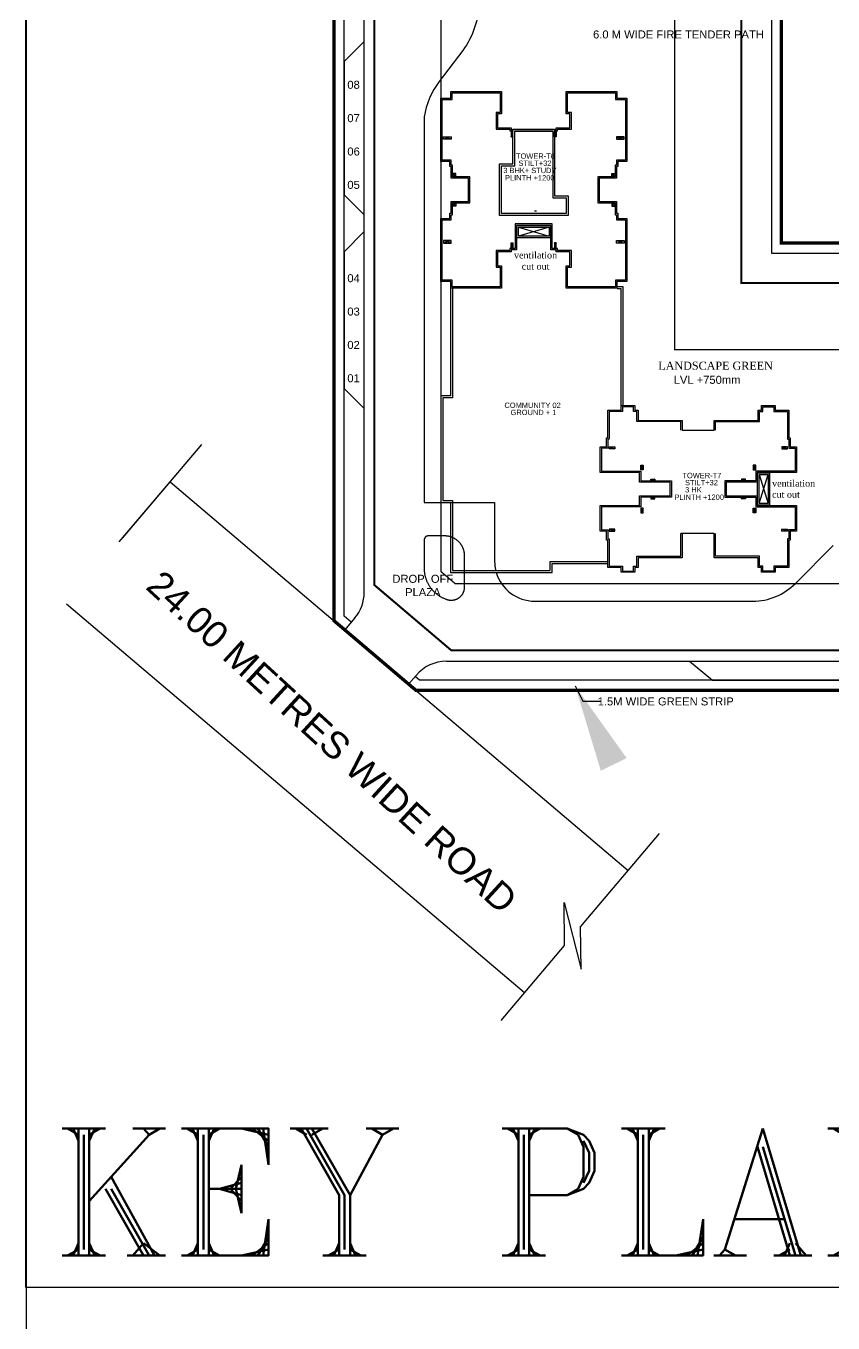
# Model space of a CAD drawing. Header units: millimetres. Extents: x 2061841 to 105821645, y -77612 to 48520811.
# Drawn here: x 105364670 to 105367439, y 48470598 to 48475048 of the extents above; entities that cross this region are included whole.
import ezdxf

# ---------------------------------------------------------------- set-up
doc = ezdxf.new("R2010")
doc.units = ezdxf.units.MM
doc.header["$LTSCALE"] = 10
doc.header["$MEASUREMENT"] = 0
for name, pattern in [('CENTER', [2, 1.25, -0.25, 0.25, -0.25]), ('DASHDOT', [1, 0.5, -0.25, 0, -0.25]), ('DASHED', [0.75, 0.5, -0.25]), ('HIDDEN', [0.375, 0.25, -0.125])]:
    doc.linetypes.add(name, pattern=pattern)
for name, color, linetype in [('AC-GRND', 1, 'Continuous'), ('AC-ROAD', 4, 'Continuous'), ('BORDER', 5, 'Continuous'), ('S-OPENING', 6, 'Continuous'), ('SHEET-TEXT', 7, 'Continuous')]:
    doc.layers.add(name, color=color, linetype=linetype)
doc.layers.add('TEXT 3', color=1, linetype='Continuous', lineweight=18)
doc.styles.add('ARIAL', font='arial.ttf')
doc.styles.add('Century', font='swiss.ttf')
doc.styles.add('DIM', font='arial.ttf')
doc.styles.add('RT', font='romant.shx', dxfattribs={"height": 250})
doc.styles.add('Times', font='times.ttf')
doc.dimstyles.new('Dim-0300', dxfattribs={"dimscale": 300, "dimtxt": 1.5, "dimasz": 1, "dimexe": 0.75, "dimexo": 0.5, "dimgap": 0.75, "dimtad": 1, "dimdec": 0, "dimzin": 1, "dimdsep": 46, "dimtxsty": 'DIM', "dimblk": 'ARCHTICK', "dimcen": 2, "dimdle": 0.75, "dimclrd": 54, "dimclre": 54, "dimclrt": 256, "dimazin": 2, "dimtfac": 1, "dimtdec": 0, "dimtix": 1, "dimtmove": 0, "dimatfit": 3, "dimfxl": 1, "dimlwd": -1, "dimlwe": -1, "dimarcsym": 0})

# ---------------------------------------------------------------- blocks, each defined once
blk = doc.blocks.new('_ArchTick')
at = {"color": 0, "linetype": 'ByBlock', "const_width": 0.15}
blk.add_lwpolyline([(-0.5, -0.5), (0.5, 0.5)], dxfattribs=at)
blk = doc.blocks.new('A$C82ecaa04')
at = {"layer": 'AC-GRND', "color": 2, "linetype": 'HIDDEN', "ltscale": 5}
blk.add_lwpolyline([(91225, -175041), (91225, -240684), (225330, -240684), (225330, -242360), (292382, -242360), (292382, -247425), (299453, -247388), (299453, -294059), (225330, -294059), (225330, -295735), (47713, -295734), (36173, -285933), (36173, -51647)], dxfattribs=at)
blk = doc.blocks.new('TOWER-A TYPICAL FLOOR FRAMING PLAN N')
at = {"layer": 'AC-ROAD'}
for p, q in [((102603126, 48572161.5, 101.1), (102603126, 48571793, 101.1)), ((102603132.9, 48572161.5, 101.1), (102603132.9, 48571786.1, 101.1)), ((102603092.5, 48571793, 101.1), (102603092.5, 48571427.3, 101.1)), ((102603126, 48571793, 101.1), (102603092.5, 48571793, 101.1)), ((102603132.9, 48571786.1, 101.1), (102603099.4, 48571786.1, 101.1)), ((102603099.4, 48571786.1, 101.1), (102603099.4, 48571434.2, 101.1)), ((102603092.5, 48571427.3, 101.1), (102603126, 48571427.3, 101.1)), ((102603099.4, 48571434.2, 101.1), (102603132.9, 48571434.2, 101.1)), ((102603126, 48571427.3, 101.1), (102603126, 48571187.8, 101.1)), ((102603132.9, 48571434.2, 101.1), (102603132.9, 48571194.7, 101.1)), ((102603467.4, 48571194.7, 101.1), (102603467.4, 48571225.6, 101.1)), ((102603467.4, 48571225.6, 101.1), (102603664.4, 48571225.6, 101.1)), ((102603126, 48571187.8, 101.1), (102603474.2, 48571187.8, 101.1)), ((102603132.9, 48571194.7, 101.1), (102603467.4, 48571194.7, 101.1)), ((102603474.2, 48571187.8, 101.1), (102603474.2, 48571218.7, 101.1)), ((102603474.2, 48571218.7, 101.1), (102603664.4, 48571218.7, 101.1))]:
    blk.add_line(p, q, dxfattribs=at)
at = {"layer": 'AC-ROAD', "elevation": 101.1}
for points in [[(102603697.4, 48572168.3), (102603717.4, 48572168.3), (102603717.4, 48571760.8)], [(102603697.4, 48572161.5), (102603710.6, 48572161.5), (102603710.6, 48571760.8)]]:
    blk.add_lwpolyline(points, dxfattribs=at)
at = {"layer": 'BORDER', "color": 5}
blk.add_line((102601669.9, 48579100.4, 101.1), (102601669.9, 48519700.5, 101.1), dxfattribs=at)
at = {"layer": 'BORDER', "color": 5, "elevation": 101.1}
blk.add_lwpolyline([(102601669.4, 48577833.4), (102613169.4, 48577833.4), (102613169.4, 48568734.9), (102601669.4, 48568734.9)], close=True, dxfattribs=at)
at = {"layer": 'SHEET-TEXT', "color": 8}
for p, q in [((102602829.7, 48571119.6, 101.1), (102602829.7, 48576238.4, 101.1)), ((102602829.7, 48573008.8, 101.1), (102602761, 48572940.2, 101.1)), ((102602761, 48572940.2, 101.1), (102602761, 48572482.5, 101.1)), ((102602829.7, 48572413.9, 101.1), (102602761, 48572482.5, 101.1)), ((102602829.7, 48572356.7, 101.1), (102602761, 48572288, 101.1)), ((102602761, 48572288, 101.1), (102602761, 48571819, 101.1)), ((102603035.6, 48572283.8, 101.1), (102603035.6, 48571427.3, 101.1)), ((102602829.7, 48571750.3, 101.1), (102602761, 48571819, 101.1)), ((102603035.6, 48571427.3, 101.1), (102603126, 48571427.3, 101.1)), ((102604438.3, 48571280.3, 101.1), (102604309, 48571149.9, 101.1)), ((102603414.6, 48571089, 101.1), (102604162.7, 48571089, 101.1)), ((102602797, 48571030.7, 101.1), (102602763, 48570990.6, 101.1)), ((102602763, 48570990.6, 101.1), (102602982.2, 48570804.5, 101.1)), ((102603112.3, 48570883, 101.1), (102603946.3, 48570883, 101.1)), ((102603946.3, 48570883, 101.1), (102604024.5, 48570817.8, 101.1)), ((102603946.3, 48570883, 101.1), (102607214.8, 48570883, 101.1)), ((102603007.7, 48570834.6, 101.1), (102602982.2, 48570804.5, 101.1)), ((102604024.5, 48570817.8, 101.1), (102604482.2, 48570817.8, 101.1))]:
    blk.add_line(p, q, dxfattribs=at)
at = {"layer": 'SHEET-TEXT', "ltscale": 0.5}
for p, q in [((102603131.7, 48572809.6, 101.1), (102603131.7, 48572833.1, 101.1)), ((102603131.7, 48572833.1, 101.1), (102603296.7, 48572833.1, 101.1)), ((102603296.7, 48572833.1, 101.1), (102603296.7, 48572765, 101.1)), ((102603526.7, 48572765, 101.1), (102603526.7, 48572833.1, 101.1)), ((102603526.7, 48572833.1, 101.1), (102603691.7, 48572833.1, 101.1)), ((102603691.7, 48572833.1, 101.1), (102603691.7, 48572809.6, 101.1)), ((102603097.4, 48572602.4, 101.1), (102603097.4, 48572809.6, 101.1)), ((102603097.4, 48572809.6, 101.1), (102603131.7, 48572809.6, 101.1)), ((102603691.7, 48572809.6, 101.1), (102603726, 48572809.6, 101.1)), ((102603726, 48572809.6, 101.1), (102603726, 48572602.4, 101.1)), ((102603296.7, 48572765, 101.1), (102603283, 48572765, 101.1)), ((102603283, 48572765, 101.1), (102603283, 48572708.2, 101.1)), ((102603540.4, 48572765, 101.1), (102603526.7, 48572765, 101.1)), ((102603540.4, 48572708.2, 101.1), (102603540.4, 48572765, 101.1)), ((102603283, 48572708.2, 101.1), (102603329.9, 48572708.2, 101.1)), ((102603329.9, 48572708.2, 101.1), (102603329.9, 48572702.4, 101.1)), ((102603329.9, 48572702.4, 101.1), (102603340.2, 48572702.4, 101.1)), ((102603483.2, 48572702.4, 101.1), (102603493.5, 48572702.4, 101.1)), ((102603493.5, 48572702.4, 101.1), (102603493.5, 48572708.2, 101.1)), ((102603493.5, 48572708.2, 101.1), (102603540.4, 48572708.2, 101.1)), ((102603128.3, 48572602.4, 101.1), (102603097.4, 48572602.4, 101.1)), ((102603128.3, 48572585.3, 101.1), (102603128.3, 48572602.4, 101.1)), ((102603132.9, 48572585.3, 101.1), (102603128.3, 48572585.3, 101.1)), ((102603132.9, 48572544.6, 101.1), (102603132.9, 48572585.3, 101.1)), ((102603695.1, 48572585.3, 101.1), (102603690.5, 48572585.3, 101.1)), ((102603690.5, 48572585.3, 101.1), (102603690.5, 48572544.6, 101.1)), ((102603726, 48572602.4, 101.1), (102603695.1, 48572602.4, 101.1)), ((102603695.1, 48572602.4, 101.1), (102603695.1, 48572585.3, 101.1)), ((102603192.6, 48572544.6, 101.1), (102603132.9, 48572544.6, 101.1)), ((102603192.6, 48572500.1, 101.1), (102603192.6, 48572544.6, 101.1)), ((102603690.5, 48572544.6, 101.1), (102603630.8, 48572544.6, 101.1)), ((102603630.8, 48572544.6, 101.1), (102603630.8, 48572500.1, 101.1)), ((102603192.6, 48572455.6, 101.1), (102603192.6, 48572500.1, 101.1)), ((102603630.8, 48572500.1, 101.1), (102603630.8, 48572455.6, 101.1)), ((102603132.9, 48572415, 101.1), (102603132.9, 48572455.6, 101.1)), ((102603132.9, 48572455.6, 101.1), (102603192.6, 48572455.6, 101.1)), ((102603630.8, 48572455.6, 101.1), (102603690.5, 48572455.6, 101.1)), ((102603690.5, 48572455.6, 101.1), (102603690.5, 48572415, 101.1)), ((102603097.4, 48572190.6, 101.1), (102603097.4, 48572397.8, 101.1)), ((102603097.4, 48572397.8, 101.1), (102603128.3, 48572397.8, 101.1)), ((102603128.3, 48572397.8, 101.1), (102603128.3, 48572415, 101.1)), ((102603128.3, 48572415, 101.1), (102603132.9, 48572415, 101.1)), ((102603475.2, 48572383, 101.1), (102603348.2, 48572383, 101.1)), ((102603348.2, 48572383, 101.1), (102603348.2, 48572298.4, 101.1)), ((102603475.2, 48572298.4, 101.1), (102603475.2, 48572383, 101.1)), ((102603690.5, 48572415, 101.1), (102603695.1, 48572415, 101.1)), ((102603695.1, 48572415, 101.1), (102603695.1, 48572397.8, 101.1)), ((102603695.1, 48572397.8, 101.1), (102603726, 48572397.8, 101.1)), ((102603726, 48572397.8, 101.1), (102603726, 48572190.6, 101.1)), ((102603329.9, 48572292, 101.1), (102603283, 48572292, 101.1)), ((102603283, 48572292, 101.1), (102603283, 48572235.3, 101.1)), ((102603348.2, 48572298.4, 101.1), (102603329.9, 48572298.4, 101.1)), ((102603329.9, 48572298.4, 101.1), (102603329.9, 48572292, 101.1)), ((102603493.5, 48572298.4, 101.1), (102603475.2, 48572298.4, 101.1)), ((102603493.5, 48572292, 101.1), (102603493.5, 48572298.4, 101.1)), ((102603540.4, 48572292, 101.1), (102603493.5, 48572292, 101.1)), ((102603540.4, 48572235.3, 101.1), (102603540.4, 48572292, 101.1)), ((102603283, 48572235.3, 101.1), (102603296.7, 48572235.3, 101.1)), ((102603296.7, 48572235.3, 101.1), (102603296.7, 48572167.2, 101.1)), ((102603526.7, 48572167.2, 101.1), (102603526.7, 48572235.3, 101.1)), ((102603526.7, 48572235.3, 101.1), (102603540.4, 48572235.3, 101.1)), ((102603131.7, 48572190.6, 101.1), (102603097.4, 48572190.6, 101.1)), ((102603131.7, 48572167.2, 101.1), (102603131.7, 48572190.6, 101.1)), ((102603296.7, 48572167.2, 101.1), (102603131.7, 48572167.2, 101.1)), ((102603691.7, 48572167.2, 101.1), (102603526.7, 48572167.2, 101.1)), ((102603726, 48572190.6, 101.1), (102603691.7, 48572190.6, 101.1)), ((102603691.7, 48572190.6, 101.1), (102603691.7, 48572167.2, 101.1))]:
    blk.add_line(p, q, dxfattribs=at)
at = {"layer": 'SHEET-TEXT', "ltscale": 3500}
for p, q in [((102603334.5, 48572699, 101.1), (102603340.2, 48572682.4, 101.1)), ((102603334.5, 48572682.4, 101.1), (102603340.2, 48572699, 101.1)), ((102603488.9, 48572699, 101.1), (102603483.2, 48572682.4, 101.1)), ((102603488.9, 48572682.4, 101.1), (102603483.2, 48572699, 101.1)), ((102603128.3, 48572673.5, 101.1), (102603102, 48572682.6, 101.1)), ((102603128.3, 48572682.6, 101.1), (102603102, 48572673.5, 101.1)), ((102603695.1, 48572673.5, 101.1), (102603721.4, 48572682.6, 101.1)), ((102603695.1, 48572682.6, 101.1), (102603721.4, 48572673.5, 101.1)), ((102603132.9, 48572544.6, 101.1), (102603144, 48572556.1, 101.1)), ((102603132.9, 48572556.1, 101.1), (102603144, 48572544.6, 101.1)), ((102603689.4, 48572545.8, 101.1), (102603679.4, 48572556.1, 101.1)), ((102603689.4, 48572556.1, 101.1), (102603679.4, 48572545.8, 101.1)), ((102603132.9, 48572455.6, 101.1), (102603144, 48572444.2, 101.1)), ((102603132.9, 48572444.2, 101.1), (102603144, 48572455.6, 101.1)), ((102603690.5, 48572455.6, 101.1), (102603679.4, 48572444.2, 101.1)), ((102603690.5, 48572444.2, 101.1), (102603679.4, 48572455.6, 101.1)), ((102603128.3, 48572326.8, 101.1), (102603102, 48572317.6, 101.1)), ((102603128.3, 48572317.6, 101.1), (102603102, 48572326.8, 101.1)), ((102603334.5, 48572301.3, 101.1), (102603340.2, 48572318.4, 101.1)), ((102603334.5, 48572318.4, 101.1), (102603340.2, 48572301.3, 101.1)), ((102603488.9, 48572301.9, 101.1), (102603483.2, 48572318.4, 101.1)), ((102603488.9, 48572318.4, 101.1), (102603483.2, 48572301.9, 101.1)), ((102603695.1, 48572326.8, 101.1), (102603721.4, 48572317.6, 101.1)), ((102603695.1, 48572317.6, 101.1), (102603721.4, 48572326.8, 101.1))]:
    blk.add_line(p, q, dxfattribs=at)
at = {"layer": 'SHEET-TEXT'}
for p, q in [((102603421, 48572427.2, 101.1), (102603413.8, 48572427.2, 101.1)), ((102603359.2, 48572372, 101.1), (102603464.2, 48572341, 101.1)), ((102603464.2, 48572372, 101.1), (102603359.2, 48572341, 101.1)), ((102602000.5, 48571305.4, 101.1), (102602272.3, 48571626.4, 101.1)), ((102601989.3, 48571292.2, 101.1), (102602261.1, 48571613.2, 101.1)), ((102604184.4, 48571423.6, 101.1), (102604215.4, 48571523.8, 101.1)), ((102604184.4, 48571523.8, 101.1), (102604215.4, 48571423.6, 101.1)), ((102603571.4, 48569971.4, 101.1), (102603843.3, 48570292.3, 101.1)), ((102603299.6, 48569650.4, 101.1), (102603517.2, 48569907.3, 101.1))]:
    blk.add_line(p, q, dxfattribs=at)
at = {"layer": 'SHEET-TEXT', "ltscale": 50}
for p, q in [((102603670.2, 48571618.5, 101.1), (102603689.3, 48571611.6, 101.1)), ((102603689.3, 48571618.5, 101.1), (102603670.2, 48571611.6, 101.1)), ((102604281.6, 48571618.5, 101.1), (102604262.5, 48571611.6, 101.1)), ((102604262.5, 48571618.5, 101.1), (102604281.6, 48571611.6, 101.1)), ((102603787.4, 48571539.5, 101.1), (102603778.3, 48571556.1, 101.1)), ((102603778.3, 48571539.5, 101.1), (102603787.4, 48571556.1, 101.1)), ((102604164.3, 48571539.5, 101.1), (102604173.5, 48571556.1, 101.1)), ((102604173.5, 48571539.5, 101.1), (102604164.3, 48571556.1, 101.1)), ((102603813.4, 48571508, 101.1), (102603827.1, 48571503.4, 101.1)), ((102603827.1, 48571508, 101.1), (102603813.4, 48571503.4, 101.1)), ((102604138.3, 48571508, 101.1), (102604124.6, 48571503.4, 101.1)), ((102604124.6, 48571508, 101.1), (102604138.3, 48571503.4, 101.1)), ((102603787.4, 48571408.2, 101.1), (102603778.3, 48571391.6, 101.1)), ((102603778.3, 48571408.2, 101.1), (102603787.4, 48571391.6, 101.1)), ((102603813.4, 48571439.8, 101.1), (102603827.1, 48571444.4, 101.1)), ((102603827.1, 48571439.8, 101.1), (102603813.4, 48571444.4, 101.1)), ((102604138.3, 48571439.8, 101.1), (102604124.6, 48571444.4, 101.1)), ((102604124.6, 48571439.8, 101.1), (102604138.3, 48571444.4, 101.1)), ((102604164.3, 48571408.2, 101.1), (102604173.5, 48571391.6, 101.1)), ((102604173.5, 48571408.2, 101.1), (102604164.3, 48571391.6, 101.1)), ((102603670.2, 48571329.3, 101.1), (102603689.3, 48571336.1, 101.1)), ((102603689.3, 48571329.3, 101.1), (102603670.2, 48571336.1, 101.1)), ((102604281.6, 48571329.3, 101.1), (102604262.5, 48571336.1, 101.1)), ((102604262.5, 48571329.3, 101.1), (102604281.6, 48571336.1, 101.1))]:
    blk.add_line(p, q, dxfattribs=at)
at = {"layer": 'SHEET-TEXT', "ltscale": 51}
blk.add_line((102602164.5, 48571499, 101.1), (102603735.3, 48570164.8, 101.1), dxfattribs=at)
at = {"layer": 'SHEET-TEXT', "color": 8, "linetype": 'DASHED', "ltscale": 50}
for p, q in [((102603126, 48571427.3, 101.1), (102603277.3, 48571427.3, 101.1)), ((102603277.3, 48571427.3, 101.1), (102603277.3, 48571226.3, 101.1))]:
    blk.add_line(p, q, dxfattribs=at)
at = {"layer": 'SHEET-TEXT', "linetype": 'CENTER', "ltscale": 3, "const_width": 11.4, "elevation": 101.1}
blk.add_lwpolyline([(102604261, 48573545.2), (102604261, 48572317.8), (102607329.7, 48572317.8), (102607329.7, 48572279.4), (102608864, 48572279.4), (102608864, 48572164.4), (102609338.5, 48572164.4), (102609546.8, 48571980), (102609017.2, 48570821.8), (102607329.7, 48570821.8), (102607329.7, 48570783.5), (102603006.9, 48570783.5), (102602726.7, 48571021.5), (102602726.7, 48576307)], dxfattribs=at)
at = {"layer": 'SHEET-TEXT', "color": 8, "elevation": 101.1}
blk.add_lwpolyline([(102602785.3, 48571016.8), (102602761, 48571037.4), (102602761, 48576341.3), (102602070.6, 48576341.3), (102602070.6, 48577653.6), (102602787.4, 48577653.6), (102603344.5, 48577164.5), (102603344.5, 48576272.7), (102604360.4, 48576272.7), (102605492.5, 48575278.8), (102605492.5, 48573579.6), (102604226.7, 48573579.6), (102604226.7, 48572283.4), (102607295.3, 48572283.4), (102607295.3, 48572245.1), (102608829.7, 48572245.1), (102608829.7, 48572130), (102609325.5, 48572130), (102609505, 48571971.2), (102608995.2, 48570856.2), (102607295.3, 48570856.2), (102607295.3, 48570817.8), (102603019.6, 48570817.8), (102603004.4, 48570830.7)], dxfattribs=at)
at = {"layer": 'SHEET-TEXT', "color": 8, "linetype": 'DASHDOT', "ltscale": 5, "const_width": 6.86, "elevation": 101.1}
blk.add_lwpolyline([(102608726.7, 48572142.1), (102607192.4, 48572142.1), (102607192.4, 48572180.5), (102604123.7, 48572180.5), (102604123.7, 48573682.6), (102605389.5, 48573682.6), (102605389.5, 48575171.3), (102604252.2, 48576169.7), (102603241.5, 48576169.7), (102603241.5, 48577057), (102602679.2, 48577550.6), (102602173.6, 48577550.6), (102602173.6, 48576444.3), (102602864, 48576444.3), (102602864, 48571145.1), (102603128.1, 48570920.8), (102607192.4, 48570920.8), (102607192.4, 48570959.2), (102608928.8, 48570959.2), (102609379.7, 48571944.6), (102609286.4, 48572027.1), (102608726.7, 48572027.1)], close=True, dxfattribs=at)
at = {"layer": 'SHEET-TEXT', "color": 8, "linetype": 'HIDDEN', "ltscale": 10, "const_width": 4.58, "elevation": 101.1}
blk.add_lwpolyline([(102605160.7, 48575128.6), (102605160.7, 48573911.4), (102603894.9, 48573911.4), (102603894.9, 48571951.6), (102606963.5, 48571951.6), (102606963.5, 48571913.3), (102608497.9, 48571913.3), (102608497.9, 48571798.2), (102609061.1, 48571798.2), (102608782.1, 48571188), (102606963.6, 48571188), (102606963.6, 48571149.6), (102603141.4, 48571149.6), (102603092.8, 48571190.9), (102603092.8, 48575940.9), (102604235.4, 48575940.9)], close=True, dxfattribs=at)
at = {"layer": 'SHEET-TEXT', "color": 8, "elevation": 101.1}
blk.add_lwpolyline([(102603222.9, 48573969.8), (102603222.9, 48573143.8, -0.162801), (102603167.6, 48572978.6), (102603087.5, 48572872.2, 0.122418), (102603035.6, 48572750.2), (102603035.6, 48572283.8)], format="xyb", dxfattribs=at)
at = {"layer": 'SHEET-TEXT', "ltscale": 0.5, "elevation": 101.1}
for points in [[(102603470.6, 48572293.8), (102603470.6, 48572378.4), (102603352.8, 48572378.4), (102603352.8, 48572293.8), (102603334.5, 48572293.8), (102603334.5, 48572287.4), (102603287.6, 48572287.4), (102603287.6, 48572239.8), (102603301.3, 48572239.8), (102603301.3, 48572162.6), (102603127.2, 48572162.6), (102603127.2, 48572186.1), (102603092.8, 48572186.1), (102603092.8, 48572402.4), (102603123.7, 48572402.4), (102603123.7, 48572419.6), (102603128.3, 48572419.6), (102603128.3, 48572460.2), (102603188, 48572460.2), (102603188, 48572500.1), (102603188, 48572540.1), (102603128.3, 48572540.1), (102603128.3, 48572580.7), (102603123.7, 48572580.7), (102603123.7, 48572597.8), (102603092.8, 48572597.8), (102603092.8, 48572814.2), (102603127.2, 48572814.2), (102603127.2, 48572837.6), (102603301.3, 48572837.6), (102603301.3, 48572760.4), (102603287.6, 48572760.4), (102603287.6, 48572712.8), (102603334.5, 48572712.8), (102603334.5, 48572707), (102603340.2, 48572707)], [(102603483.2, 48572707), (102603488.9, 48572707), (102603488.9, 48572712.8), (102603535.8, 48572712.8), (102603535.8, 48572760.4), (102603522.1, 48572760.4), (102603522.1, 48572837.6), (102603696.3, 48572837.6), (102603696.3, 48572814.2), (102603730.6, 48572814.2), (102603730.6, 48572597.8), (102603699.7, 48572597.8), (102603699.7, 48572580.7), (102603695.1, 48572580.7), (102603695.1, 48572540.1), (102603635.4, 48572540.1), (102603635.4, 48572500.1), (102603635.4, 48572460.2), (102603695.1, 48572460.2), (102603695.1, 48572419.6), (102603699.7, 48572419.6), (102603699.7, 48572402.4), (102603730.6, 48572402.4), (102603730.6, 48572186.1), (102603696.3, 48572186.1), (102603696.3, 48572162.6), (102603522.1, 48572162.6), (102603522.1, 48572239.8), (102603535.8, 48572239.8), (102603535.8, 48572287.4), (102603488.9, 48572287.4), (102603488.9, 48572293.8), (102603470.6, 48572293.8)], [(102603921, 48571321.7), (102603921, 48571238.3), (102603770, 48571238.3), (102603770, 48571204), (102603758.6, 48571204), (102603758.6, 48571188), (102603711.7, 48571188), (102603711.7, 48571204), (102603665.6, 48571204), (102603665.6, 48571298.4), (102603661, 48571298.4), (102603661, 48571329.4), (102603639.3, 48571329.4), (102603639.3, 48571417.4), (102603773.7, 48571417.4), (102603773.7, 48571450.1), (102603879.8, 48571450.1), (102603879.8, 48571473.9), (102603879.8, 48571497.7), (102603773.7, 48571497.7), (102603773.7, 48571530.4), (102603639.3, 48571530.4), (102603639.3, 48571618.4), (102603661, 48571618.4), (102603661, 48571649.4), (102603665.6, 48571649.4), (102603665.6, 48571743.8), (102603711.7, 48571743.8), (102603711.7, 48571759.8), (102603758.6, 48571759.8), (102603758.6, 48571743.8), (102603770, 48571743.8), (102603770, 48571709.4), (102603921, 48571709.4), (102603921, 48571675.2), (102604030.8, 48571675.2), (102604030.8, 48571709.4), (102604181.7, 48571709.4), (102604181.7, 48571743.8), (102604193.1, 48571743.8), (102604193.1, 48571759.8), (102604240, 48571759.8), (102604240, 48571743.8), (102604286.2, 48571743.8), (102604286.2, 48571649.4), (102604290.7, 48571649.4), (102604290.7, 48571618.4), (102604312.5, 48571618.4), (102604312.5, 48571530.4), (102604178, 48571530.4), (102604178, 48571497.7), (102604072, 48571497.7), (102604072, 48571473.9), (102604072, 48571450.1), (102604178, 48571450.1), (102604178, 48571417.4), (102604312.5, 48571417.4), (102604312.5, 48571329.4), (102604290.7, 48571329.4), (102604290.7, 48571298.4), (102604286.2, 48571298.4), (102604286.2, 48571204), (102604240, 48571204), (102604240, 48571188), (102604193.1, 48571188), (102604193.1, 48571204), (102604181.7, 48571204), (102604181.7, 48571238.3), (102604030.8, 48571238.3), (102604030.8, 48571321.7), (102603916.4, 48571321.7)], [(102603916.4, 48571675.2), (102603916.4, 48571704.9), (102603765.5, 48571704.9), (102603765.5, 48571739.2), (102603754, 48571739.2), (102603754, 48571755.2), (102603716.3, 48571755.2), (102603716.3, 48571739.2), (102603670.2, 48571739.2), (102603670.2, 48571644.8), (102603665.6, 48571644.8), (102603665.6, 48571613.8), (102603643.8, 48571613.8), (102603643.8, 48571535), (102603778.3, 48571535), (102603778.3, 48571502.2), (102603884.3, 48571502.2), (102603884.3, 48571473.9), (102603884.3, 48571445.5), (102603778.3, 48571445.5), (102603778.3, 48571412.8), (102603643.8, 48571412.8), (102603643.8, 48571333.9), (102603665.6, 48571333.9), (102603665.6, 48571302.9), (102603670.2, 48571302.9), (102603670.2, 48571208.6), (102603716.3, 48571208.6), (102603716.3, 48571192.5), (102603754, 48571192.5), (102603754, 48571208.6), (102603765.5, 48571208.6), (102603765.5, 48571242.9), (102603916.4, 48571242.9), (102603916.4, 48571321.7)], [(102604035.4, 48571675.2), (102604035.4, 48571704.9), (102604186.3, 48571704.9), (102604186.3, 48571739.2), (102604197.7, 48571739.2), (102604197.7, 48571755.2), (102604235.5, 48571755.2), (102604235.5, 48571739.2), (102604281.6, 48571739.2), (102604281.6, 48571644.8), (102604286.2, 48571644.8), (102604286.2, 48571613.8), (102604307.9, 48571613.8), (102604307.9, 48571535), (102604173.5, 48571535), (102604173.5, 48571502.2), (102604067.4, 48571502.2), (102604067.4, 48571473.9), (102604067.4, 48571445.5), (102604173.5, 48571445.5), (102604173.5, 48571412.8), (102604307.9, 48571412.8), (102604307.9, 48571333.9), (102604286.2, 48571333.9), (102604286.2, 48571302.9), (102604281.6, 48571302.9), (102604281.6, 48571208.6), (102604235.5, 48571208.6), (102604235.5, 48571192.5), (102604197.7, 48571192.5), (102604197.7, 48571208.6), (102604186.3, 48571208.6), (102604186.3, 48571242.9), (102604035.4, 48571242.9), (102604035.4, 48571321.7)]]:
    blk.add_lwpolyline(points, dxfattribs=at)
at = {"layer": 'SHEET-TEXT', "color": 1, "ltscale": 0.5, "elevation": 101.1}
blk.add_lwpolyline([(102603334.5, 48572707), (102603488.9, 48572707), (102603488.9, 48572712.8), (102603535.8, 48572712.8), (102603535.8, 48572760.4), (102603522.1, 48572760.4), (102603522.1, 48572837.6), (102603696.3, 48572837.6), (102603696.3, 48572814.2), (102603730.6, 48572814.2), (102603730.6, 48572597.8), (102603699.7, 48572597.8), (102603699.7, 48572580.7), (102603695.1, 48572580.7), (102603695.1, 48572540.1), (102603635.4, 48572540.1), (102603635.4, 48572500.1), (102603635.4, 48572460.2), (102603695.1, 48572460.2), (102603695.1, 48572419.6), (102603699.7, 48572419.6), (102603699.7, 48572402.4), (102603730.6, 48572402.4), (102603730.6, 48572186.1), (102603696.3, 48572186.1), (102603696.3, 48572162.6), (102603522.1, 48572162.6), (102603522.1, 48572239.8), (102603535.8, 48572239.8), (102603535.8, 48572287.4), (102603488.9, 48572287.4), (102603488.9, 48572293.8), (102603470.6, 48572293.8), (102603470.6, 48572378.4), (102603352.8, 48572378.4), (102603352.8, 48572293.8), (102603334.5, 48572293.8), (102603334.5, 48572287.4), (102603287.6, 48572287.4), (102603287.6, 48572239.8), (102603301.3, 48572239.8), (102603301.3, 48572162.6), (102603127.2, 48572162.6), (102603127.2, 48572186.1), (102603092.8, 48572186.1), (102603092.8, 48572402.4), (102603123.7, 48572402.4), (102603123.7, 48572419.6), (102603128.3, 48572419.6), (102603128.3, 48572460.2), (102603188, 48572460.2), (102603188, 48572500.1), (102603188, 48572540.1), (102603128.3, 48572540.1), (102603128.3, 48572580.7), (102603123.7, 48572580.7), (102603123.7, 48572597.8), (102603092.8, 48572597.8), (102603092.8, 48572814.2), (102603127.2, 48572814.2), (102603127.2, 48572837.6), (102603301.3, 48572837.6), (102603301.3, 48572760.4), (102603287.6, 48572760.4), (102603287.6, 48572712.8), (102603334.5, 48572712.8), (102603334.5, 48572707), (102603340.2, 48572707)], dxfattribs=at)
at = {"layer": 'SHEET-TEXT', "elevation": 101.1}
for points in [[(102603293.6, 48572412), (102603293.6, 48572589.1), (102603340.2, 48572589.1), (102603340.2, 48572708.1), (102603483.2, 48572708.1), (102603483.2, 48572479.3), (102603529.8, 48572479.3), (102603529.8, 48572412)], [(102603300.5, 48572418.9), (102603300.5, 48572582.3), (102603347.1, 48572582.3), (102603347.1, 48572701.3), (102603476.4, 48572701.3), (102603476.4, 48572472.4), (102603522.9, 48572472.4), (102603522.9, 48572418.9)], [(102603353.9, 48572377.3), (102603469.5, 48572377.3), (102603469.5, 48572335.7), (102603353.9, 48572335.7)], [(102603359.2, 48572372), (102603464.2, 48572372), (102603464.2, 48572341), (102603359.2, 48572341)], [(102604179.2, 48571418.3), (102604179.2, 48571529.1), (102604220.7, 48571529.1), (102604220.7, 48571418.3)], [(102604184.4, 48571423.6), (102604184.4, 48571523.8), (102604215.4, 48571523.8), (102604215.4, 48571423.6)]]:
    blk.add_lwpolyline(points, close=True, dxfattribs=at)
at = {"layer": 'SHEET-TEXT', "ltscale": 3500, "elevation": 101.1}
for points in [[(102603334.5, 48572699), (102603334.5, 48572682.4), (102603340.2, 48572682.4), (102603340.2, 48572699)], [(102603488.9, 48572699), (102603488.9, 48572682.4), (102603483.2, 48572682.4), (102603483.2, 48572699)], [(102603128.3, 48572682.6), (102603128.3, 48572673.5), (102603102, 48572673.5), (102603102, 48572682.6)], [(102603695.1, 48572682.6), (102603695.1, 48572673.5), (102603721.4, 48572673.5), (102603721.4, 48572682.6)], [(102603128.3, 48572317.6), (102603128.3, 48572326.8), (102603102, 48572326.8), (102603102, 48572317.6)], [(102603334.5, 48572301.3), (102603334.5, 48572317.9), (102603340.2, 48572317.9), (102603340.2, 48572301.3)], [(102603488.9, 48572301.9), (102603488.9, 48572318.4), (102603483.2, 48572318.4), (102603483.2, 48572301.9)], [(102603695.1, 48572317.6), (102603695.1, 48572326.8), (102603721.4, 48572326.8), (102603721.4, 48572317.6)]]:
    blk.add_lwpolyline(points, close=True, dxfattribs=at)
for points in [[(102603144, 48572544.6), (102603144, 48572556.1), (102603132.9, 48572556.1)], [(102603679.4, 48572545.8), (102603679.4, 48572556.1), (102603689.4, 48572556.1)], [(102603144, 48572455.6), (102603144, 48572444.2), (102603132.9, 48572444.2)], [(102603679.4, 48572455.6), (102603679.4, 48572444.2), (102603690.5, 48572444.2)]]:
    blk.add_lwpolyline(points, dxfattribs=at)
at = {"layer": 'SHEET-TEXT', "ltscale": 50, "elevation": 101.1}
for points in [[(102603670.2, 48571618.5), (102603689.3, 48571618.5), (102603689.3, 48571611.6), (102603670.2, 48571611.6)], [(102604281.6, 48571618.5), (102604262.5, 48571618.5), (102604262.5, 48571611.6), (102604281.6, 48571611.6)], [(102603778.3, 48571556.1), (102603787.4, 48571556.1), (102603787.4, 48571539.5), (102603778.3, 48571539.5)], [(102604173.5, 48571556.1), (102604164.3, 48571556.1), (102604164.3, 48571539.5), (102604173.5, 48571539.5)], [(102603813.4, 48571508), (102603827.1, 48571508), (102603827.1, 48571503.4), (102603813.4, 48571503.4)], [(102604138.3, 48571508), (102604124.6, 48571508), (102604124.6, 48571503.4), (102604138.3, 48571503.4)], [(102603778.3, 48571391.6), (102603787.4, 48571391.6), (102603787.4, 48571408.2), (102603778.3, 48571408.2)], [(102603813.4, 48571439.8), (102603827.1, 48571439.8), (102603827.1, 48571444.4), (102603813.4, 48571444.4)], [(102604138.3, 48571439.8), (102604124.6, 48571439.8), (102604124.6, 48571444.4), (102604138.3, 48571444.4)], [(102604173.5, 48571391.6), (102604164.3, 48571391.6), (102604164.3, 48571408.2), (102604173.5, 48571408.2)], [(102603670.2, 48571329.3), (102603689.3, 48571329.3), (102603689.3, 48571336.1), (102603670.2, 48571336.1)], [(102604281.6, 48571329.3), (102604262.5, 48571329.3), (102604262.5, 48571336.1), (102604281.6, 48571336.1)]]:
    blk.add_lwpolyline(points, close=True, dxfattribs=at)
at = {"layer": 'SHEET-TEXT', "color": 8, "linetype": 'DASHED', "ltscale": 50, "elevation": 101.1}
blk.add_lwpolyline([(102603174.3, 48571244.3, 0.414214), (102603105.7, 48571312.9), (102603049.4, 48571312.9, 0.414214), (102603035.6, 48571299.2), (102603035.6, 48571212.1, 0.345322), (102603112.1, 48571095.5, 0.526684), (102603174.3, 48571138.2)], format="xyb", close=True, dxfattribs=at)
at = {"layer": 'SHEET-TEXT', "ltscale": 51, "elevation": 101.1}
blk.add_lwpolyline([(102603380, 48569745.3), (102601809, 48571079.3)], dxfattribs=at)
at = {"layer": 'SHEET-TEXT', "elevation": 101.1}
blk.add_lwpolyline([(102603517.2, 48569907.3), (102603516.1, 48570055.3), (102603574.2, 48569826.5), (102603571.4, 48569971.4)], dxfattribs=at)
at = {"layer": 'SHEET-TEXT', "color": 8, "linetype": 'DASHED', "ltscale": 50}
blk.add_arc((102603414.6, 48571226.3, 101.1), 137.3, 180, 193.2985, dxfattribs=at)
at = {"layer": 'SHEET-TEXT', "color": 8}
for centre, radius, start, end in [((102603414.6, 48571226.3, 101.1), 137.3, 196.2617, 270), ((102604162.7, 48571294.9, 101.1), 205.9, 270, 315.2502), ((102602692.4, 48571119.6, 101.1), 137.3, 319.6567, 0), ((102603112.3, 48570745.7, 101.1), 137.3, 90, 139.6567)]:
    blk.add_arc(centre, radius, start, end, dxfattribs=at)
at = {"layer": 'SHEET-TEXT', "xscale": 0.0228823837028751, "yscale": 0.0228823837028751, "zscale": 0.0228823837028751}
blk.add_blockref('A$C82ecaa04', (102602036.3, 48577687.9, 101.1), dxfattribs=at)
at = {"layer": 'SHEET-TEXT'}
for s, height, style, p in [('6.0 M WIDE FIRE TENDER PATH', 27.459, 'Century', (102603614.9, 48573019.6, 101.1)), ('08', 27.46, 'Century', (102602772, 48572846.9, 101.1)), ('07', 27.46, 'Century', (102602772, 48572732.4, 101.1)), ('06', 27.46, 'Century', (102602772, 48572618, 101.1)), ('TOWER-T6', 18.31, 'Century', (102603350.4, 48572606.7, 101.1)), ('3 BHK+ STUDY', 18.306, 'Century', (102603306.9, 48572557.6, 101.1)), ('STILT+32', 18.31, 'Century', (102603359.2, 48572582.3, 101.1)), ('05', 27.46, 'Century', (102602772, 48572503.6, 101.1)), ('PLINTH +1200', 18.306, 'Century', (102603312.9, 48572532.3, 101.1)), ('04', 27.46, 'Century', (102602772, 48572183.3, 101.1)), ('03', 27.46, 'Century', (102602772, 48572068.9, 101.1)), ('02', 27.46, 'Century', (102602772, 48571954.4, 101.1)), ('LANDSCAPE GREEN', 27.459, 'Times', (102603838.8, 48571883.2, 101.1)), ('01', 27.46, 'Century', (102602772, 48571840, 101.1)), ('LVL +750mm', 27.46, 'Century', (102603891.5, 48571834.7, 101.1)), ('COMMUNITY 02', 18.306, 'Century', (102603310.8, 48571751.9, 101.1)), ('GROUND + 1', 18.31, 'Century', (102603331.9, 48571727.4, 101.1)), ('TOWER-T7', 18.31, 'Century', (102603921.5, 48571511, 101.1)), ('STILT+32', 18.31, 'Century', (102603930.3, 48571486.6, 101.1)), ('PLINTH +1200', 18.306, 'Century', (102603894.2, 48571436.6, 101.1)), ('3 HK', 18.31, 'Century', (102603930.8, 48571462, 101.1))]:
    blk.add_text(s, height=height, dxfattribs=dict(at, style=style)).set_placement(p)
at = {"layer": 'SHEET-TEXT', "style": 'ARIAL'}
blk.add_text('24.00 METRES WIDE ROAD', height=91.53, rotation=317.4782, dxfattribs=at).set_placement((102602076, 48571134.2, 101.1))
at = {"layer": 'SHEET-TEXT', "attachment_point": 1}
for s, insert, char_height, width, style in [('\\pxqc;ventilation cut out', (102603339.7, 48572287.6, 101.1), 22.882, 155.916, 'Times'), ('ventilation cut out', (102604229.1, 48571504.8, 101.1), 22.882, 155.916, 'Times'), ('\\pxqc;DROP  OFF PLAZA', (102602924.8, 48571179.5, 101.1), 27.459, 212.103, 'Century'), ('\\pxqc;1.5M WIDE GREEN STRIP', (102603590.1, 48570758.8, 101.1), 27.459, 548.198, 'Century')]:
    blk.add_mtext(s, dxfattribs=dict(at, insert=insert, char_height=char_height, width=width, style=style))
at = {"layer": 'TEXT 3', "color": 1, "style": 'RT'}
blk.add_text('KEY PLAN', height=434.78, dxfattribs=at).set_placement((102601756.3, 48568844.7, 101.1))
at = {"layer": 'SHEET-TEXT', "color": 8}
blk.add_leader([(102603553.5, 48570798.3, 101.1), (102603579.4, 48570745.6, 101.1), (102603640.3, 48570745.6, 101.1)], dimstyle='Dim-0300', override={"dimgap": 0.75, "dimtad": 0}, dxfattribs=at)

msp = doc.modelspace()

# ---------------------------------------------------------------- block references
at = {"layer": 'S-OPENING'}
msp.add_blockref('TOWER-A TYPICAL FLOOR FRAMING PLAN N', (2763000.3, -98014.7), dxfattribs=at)

doc.saveas('drawing.dxf')
